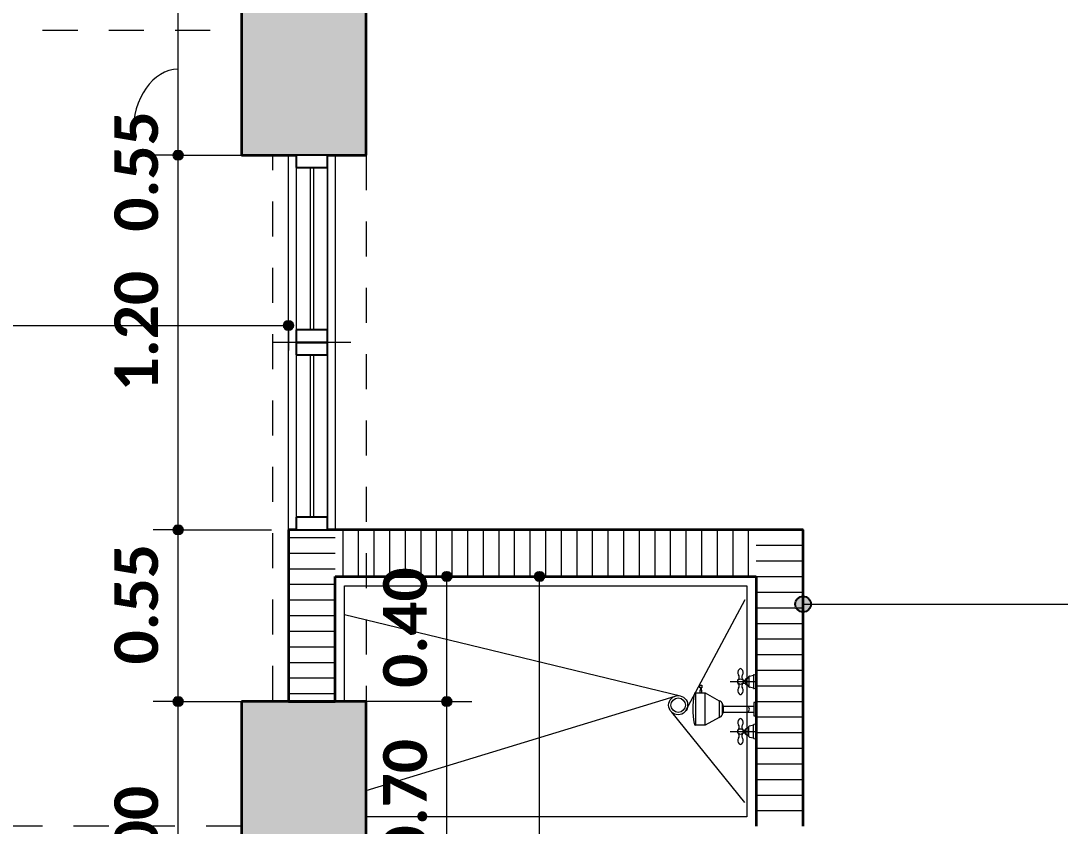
# Model space of a CAD drawing. Header units: metres. Extents: x -144 to 1000, y -717 to 29.
# Drawn here: x 707.075 to 710.407, y -560.126 to -557.545 of the extents above; entities that cross this region are included whole.
import ezdxf

# ---------------------------------------------------------------- set-up
doc = ezdxf.new("R2010")
doc.units = ezdxf.units.M
doc.linetypes.add('basculante modificado', pattern=[0.18, 0.1125, -0.0675])
doc.linetypes.add('Derribado', pattern=[0.36, 0.24, -0.12])
doc.layers.get('0').update_dxf_attribs({"color": 1})
for name, color, linetype, lineweight in [('A-ANNO-DIMS', 1, 'Continuous', 9), ('A-DETL', 1, 'Continuous', 9), ('A-DETL-GENF', 1, 'Continuous', 9), ('A-GLAZ', 1, 'Continuous', 9), ('A-WALL', 4, 'Continuous', 9), ('P-SANR-FIXT', 1, 'Continuous', 9), ('S-COLS', 7, 'Continuous', 9)]:
    doc.layers.add(name, color=color, linetype=linetype, lineweight=lineweight)
doc.layers.add('A-WALL-PATT', color=7, linetype='Continuous', lineweight=35, true_color=0x9c9c9c)
doc.styles.add('Calibri_B_4', font='calibrib.ttf', dxfattribs={"height": 0.1125})

# ---------------------------------------------------------------- blocks, each defined once
blk = doc.blocks.new('S')
at = {"layer": 'A-ANNO-DIMS', "lineweight": 25}
h = blk.add_hatch(color=256, dxfattribs=at)
edge = h.paths.add_edge_path()
edge.add_arc((696.8461, -497.1986), 0.015, 0, 360)
h = blk.add_hatch(color=256, dxfattribs=at)
edge = h.paths.add_edge_path()
edge.add_arc((696.8461, -497.1986), 0.015, 0, 360)
h = blk.add_hatch(color=256, dxfattribs=at)
edge = h.paths.add_edge_path()
edge.add_arc((697.2001, -497.7445), 0.015, 0, 360)
h = blk.add_hatch(color=256, dxfattribs=at)
edge = h.paths.add_edge_path()
edge.add_arc((696.8461, -498.3986), 0.015, 0, 360)
h = blk.add_hatch(color=256, dxfattribs=at)
edge = h.paths.add_edge_path()
edge.add_arc((696.8461, -498.3986), 0.015, 0, 360)
h = blk.add_hatch(color=256, dxfattribs=at)
edge = h.paths.add_edge_path()
edge.add_arc((697.7075, -498.5486), 0.015, 0, 360)
h = blk.add_hatch(color=256, dxfattribs=at)
edge = h.paths.add_edge_path()
edge.add_arc((698.0049, -498.5486), 0.015, 0, 360)
at = {"layer": 'A-ANNO-DIMS', "lineweight": 25, "true_color": 0x0000ff}
h = blk.add_hatch(color=5, dxfattribs=at)
edge = h.paths.add_edge_path()
edge.add_arc((698.8494, -498.6372), 0.025, 0, 360)
at = {"layer": 'A-ANNO-DIMS', "lineweight": 25}
h = blk.add_hatch(color=256, dxfattribs=at)
edge = h.paths.add_edge_path()
edge.add_arc((696.8461, -498.9486), 0.015, 0, 360)
h = blk.add_hatch(color=256, dxfattribs=at)
edge = h.paths.add_edge_path()
edge.add_arc((696.8461, -498.9486), 0.015, 0, 360)
h = blk.add_hatch(color=256, dxfattribs=at)
edge = h.paths.add_edge_path()
edge.add_arc((697.7075, -498.9486), 0.015, 0, 360)
h = blk.add_hatch(color=256, dxfattribs=at)
edge = h.paths.add_edge_path()
edge.add_arc((697.7075, -498.9486), 0.015, 0, 360)
at = {"layer": 'S-COLS', "true_color": 0x5b5b5b}
h = blk.add_hatch(color=251, dxfattribs=at)
h.paths.add_polyline_path([(697.4492, -507.3486), (697.4492, -506.4486), (696.9492, -506.4486), (696.9492, -507.3486), (697.3584, -507.3486)])
h.paths.add_polyline_path([(679.2055, -507.3486), (679.6494, -507.3486), (679.6494, -506.4486), (679.1494, -506.4486), (679.1494, -507.3486)])
h.paths.add_polyline_path([(687.3494, -507.3485), (687.3494, -506.4485), (686.8494, -506.4485), (686.8494, -507.3485)])
h.paths.add_polyline_path([(693.5604, -499.6485), (693.6495, -499.6485), (693.6495, -496.4985), (693.1495, -496.4985), (693.1495, -499.6485)])
h.paths.add_polyline_path([(683.4709, -499.6485), (685.0494, -499.6485), (685.049, -499.1486), (683.3492, -499.1486), (683.3492, -496.9986), (685.0495, -496.9986), (685.049, -496.4986), (683.0492, -496.4986), (683.0492, -499.6485), (683.1162, -499.6485)])
h.paths.add_polyline_path([(697.4495, -499.6485), (697.4495, -498.9486), (697.0495, -498.9486), (697.0495, -499.6485)])
h.paths.add_polyline_path([(679.4363, -499.6485), (679.6494, -499.6485), (679.6494, -498.9486), (679.1494, -498.9486), (679.1494, -499.6485), (679.4221, -499.6485)])
h.paths.add_polyline_path([(687.3494, -499.6485), (687.3494, -498.7485), (686.8494, -498.7485), (686.8494, -499.6485)])
h.paths.add_polyline_path([(687.3495, -497.3986), (687.3495, -496.4986), (686.8495, -496.4986), (686.8495, -497.3986)])
h.paths.add_polyline_path([(679.6492, -497.1986), (679.6492, -496.4975), (679.1492, -496.4986), (679.1492, -497.1986), (679.4242, -497.1986)])
h.paths.add_polyline_path([(697.2251, -497.1986), (697.4495, -497.1986), (697.4495, -496.4975), (697.0495, -496.4975), (697.0495, -497.1986)])
h.paths.add_polyline_path([(686.9244, -488.4986), (687.3494, -488.4986), (687.3494, -487.5986), (686.8494, -487.5986), (686.8494, -488.4986)])
h.paths.add_polyline_path([(697.2091, -488.4986), (697.4494, -488.4986), (697.4494, -487.5986), (696.9494, -487.5986), (696.9494, -488.4986)])
h.paths.add_polyline_path([(680.0745, -487.8986), (680.2494, -487.8986), (680.2494, -487.3986), (679.3494, -487.3986), (679.3494, -487.8986), (679.8744, -487.8986)])
at = {"layer": 'A-ANNO-DIMS'}
for p, q in [((696.8461, -497.1986), (696.8461, -496.6485)), ((696.8461, -497.1986), (696.7661, -497.1986)), ((696.8461, -497.1986), (696.7661, -497.1986)), ((696.8461, -498.3986), (696.8461, -497.1986)), ((696.8461, -497.1986), (697.1461, -497.1986)), ((696.8461, -497.1986), (697.1461, -497.1986)), ((697.2001, -497.7445), (697.2001, -497.4445)), ((693.6495, -497.7445), (697.2001, -497.7445)), ((697.2001, -497.7445), (697.2001, -497.8245)), ((696.8461, -498.3986), (696.7661, -498.3986)), ((696.8461, -498.3986), (696.7661, -498.3986)), ((696.8461, -498.9486), (696.8461, -498.3986)), ((696.8461, -498.3986), (697.1461, -498.3986)), ((696.8461, -498.3986), (697.1461, -498.3986)), ((697.7075, -498.5486), (697.4075, -498.5486)), ((698.0049, -498.5486), (697.7049, -498.5486)), ((697.7075, -498.9486), (697.7075, -498.5486)), ((697.7075, -498.5486), (697.7875, -498.5486)), ((698.0049, -500.7486), (698.0049, -498.5486)), ((698.0049, -498.5486), (698.0849, -498.5486)), ((696.8461, -498.9486), (696.7661, -498.9486)), ((696.8461, -498.9486), (696.7661, -498.9486)), ((696.8461, -499.9486), (696.8461, -498.9486)), ((696.8461, -498.9486), (697.1461, -498.9486)), ((696.8461, -498.9486), (697.1461, -498.9486)), ((697.7075, -498.9486), (697.4075, -498.9486)), ((697.7075, -498.9486), (697.4075, -498.9486)), ((697.7075, -499.6485), (697.7075, -498.9486)), ((697.7075, -498.9486), (697.7875, -498.9486)), ((697.7075, -498.9486), (697.7875, -498.9486))]:
    blk.add_line(p, q, dxfattribs=at)
at = {"layer": 'A-ANNO-DIMS', "color": 5, "linetype": 'Derribado', "true_color": 0x0000ff}
blk.add_line((698.8494, -498.6372), (698.8494, -498.3972), dxfattribs=at)
at = {"layer": 'A-ANNO-DIMS', "color": 5, "true_color": 0x0000ff}
for q in [(701.1494, -498.6372), (698.8494, -498.8772)]:
    blk.add_line((698.8494, -498.6372), q, dxfattribs=at)
at = {"layer": 'A-ANNO-DIMS', "lineweight": 25}
for centre in [(696.8461, -497.1986), (696.8461, -497.1986), (697.2001, -497.7445), (696.8461, -498.3986), (696.8461, -498.3986), (697.7075, -498.5486), (698.0049, -498.5486), (696.8461, -498.9486), (696.8461, -498.9486), (697.7075, -498.9486), (697.7075, -498.9486)]:
    blk.add_circle(centre, 0.015, dxfattribs=at)
at = {"layer": 'A-ANNO-DIMS', "color": 5, "lineweight": 25, "true_color": 0x0000ff}
blk.add_circle((698.8494, -498.6372), 0.025, dxfattribs=at)
at = {"layer": 'A-ANNO-DIMS'}
blk.add_ellipse((696.8461, -497.1303), major_axis=(0, 0.2068), ratio=0.701607, start_param=0, end_param=1.570796, dxfattribs=at)
at = {"layer": 'A-DETL', "color": 7, "linetype": 'basculante modificado'}
for p, q in [((693.6494, -496.7985), (697.0495, -496.7985)), ((697.1495, -498.9471), (697.1495, -497.1986)), ((697.4495, -497.1986), (697.4495, -498.9471)), ((697.0488, -499.3485), (693.6494, -499.3485))]:
    blk.add_line(p, q, dxfattribs=at)
at = {"layer": 'A-DETL-GENF', "lineweight": 25}
for p, q in [((697.2251, -497.1986), (697.2251, -497.2386)), ((697.3251, -497.1986), (697.2251, -497.1986)), ((697.3251, -497.2386), (697.3251, -497.1986)), ((697.2251, -497.2386), (697.3251, -497.2386)), ((697.2251, -497.7586), (697.2251, -497.7986)), ((697.3251, -497.7586), (697.2251, -497.7586)), ((697.3251, -497.7986), (697.3251, -497.7586)), ((697.2251, -497.7986), (697.2251, -497.8386)), ((697.3251, -497.7986), (697.2251, -497.7986)), ((697.2251, -497.7986), (697.3251, -497.7986)), ((697.3251, -497.8386), (697.3251, -497.7986)), ((697.2251, -497.8386), (697.3251, -497.8386)), ((697.2251, -498.3586), (697.2251, -498.3986)), ((697.3251, -498.3586), (697.2251, -498.3586)), ((697.3251, -498.3986), (697.3251, -498.3586)), ((697.2251, -498.3986), (697.3251, -498.3986))]:
    blk.add_line(p, q, dxfattribs=at)
at = {"layer": 'A-DETL-GENF'}
for p, q in [((697.2251, -497.2386), (697.2251, -497.7586)), ((697.2701, -497.2386), (697.2701, -497.7586)), ((697.2801, -497.2386), (697.2801, -497.7586)), ((697.3251, -497.2386), (697.3251, -497.7586)), ((697.2251, -497.8386), (697.2251, -498.3586)), ((697.2701, -497.8386), (697.2701, -498.3586)), ((697.2801, -497.8386), (697.2801, -498.3586)), ((697.3251, -497.8386), (697.3251, -498.3586))]:
    blk.add_line(p, q, dxfattribs=at)
at = {"layer": 'A-GLAZ'}
for p, q in [((697.3251, -497.1986), (697.2251, -497.1986)), ((697.2251, -497.1986), (697.2251, -497.7986)), ((697.3251, -497.7986), (697.3251, -497.1986)), ((697.4001, -497.7986), (697.1501, -497.7986)), ((697.3251, -497.7986), (697.2251, -497.7986)), ((697.2251, -497.7986), (697.2251, -498.3986)), ((697.3251, -497.7986), (697.2251, -497.7986)), ((697.3251, -498.3986), (697.3251, -497.7986)), ((697.3251, -498.3986), (697.2251, -498.3986))]:
    blk.add_line(p, q, dxfattribs=at)
at = {"layer": 'A-WALL'}
for p, q in [((697.2001, -498.3986), (697.2001, -497.1986)), ((697.3501, -497.1986), (697.3501, -498.3986))]:
    blk.add_line(p, q, dxfattribs=at)
at = {"layer": 'A-WALL', "lineweight": 35}
for p, q in [((697.2001, -498.3986), (697.2001, -498.9486)), ((697.2251, -498.3986), (697.2001, -498.3986)), ((698.8494, -498.3986), (697.3251, -498.3986)), ((698.8494, -499.3486), (698.8494, -498.3986)), ((697.3501, -498.5486), (698.6994, -498.5486)), ((697.3501, -498.9486), (697.3501, -498.5486)), ((698.6994, -498.5486), (698.6994, -499.3486)), ((697.2001, -498.9486), (697.3501, -498.9486))]:
    blk.add_line(p, q, dxfattribs=at)
at = {"layer": 'A-WALL-PATT', "color": 8, "lineweight": 5, "true_color": 0x727272}
for p, q in [((697.375, -498.5486), (697.375, -498.3986)), ((697.425, -498.5486), (697.425, -498.3986)), ((697.475, -498.5486), (697.475, -498.3986)), ((697.525, -498.5486), (697.525, -498.3986)), ((697.575, -498.5486), (697.575, -498.3986)), ((697.625, -498.5486), (697.625, -498.3986)), ((697.675, -498.5486), (697.675, -498.3986)), ((697.725, -498.5486), (697.725, -498.3986)), ((697.775, -498.5486), (697.775, -498.3986)), ((697.825, -498.5486), (697.825, -498.3986)), ((697.875, -498.5486), (697.875, -498.3986)), ((697.925, -498.5486), (697.925, -498.3986)), ((697.975, -498.5486), (697.975, -498.3986)), ((698.025, -498.5486), (698.025, -498.3986)), ((698.075, -498.5486), (698.075, -498.3986)), ((698.125, -498.5486), (698.125, -498.3986)), ((698.175, -498.5486), (698.175, -498.3986)), ((698.225, -498.5486), (698.225, -498.3986)), ((698.275, -498.5486), (698.275, -498.3986)), ((698.325, -498.5486), (698.325, -498.3986)), ((698.375, -498.5486), (698.375, -498.3986)), ((698.425, -498.5486), (698.425, -498.3986)), ((698.475, -498.5486), (698.475, -498.3986)), ((698.525, -498.5486), (698.525, -498.3986)), ((698.575, -498.5486), (698.575, -498.3986)), ((698.625, -498.5486), (698.625, -498.3986)), ((698.675, -498.5486), (698.675, -498.3986)), ((698.6994, -498.3986), (698.8494, -498.3986)), ((697.2001, -498.4236), (697.3501, -498.4236)), ((698.6994, -498.4486), (698.8494, -498.4486)), ((697.2001, -498.4736), (697.3501, -498.4736)), ((698.6994, -498.4986), (698.8494, -498.4986)), ((697.2001, -498.5236), (697.3501, -498.5236)), ((698.6994, -498.5486), (698.8494, -498.5486)), ((697.2001, -498.5736), (697.3501, -498.5736)), ((698.6994, -498.5986), (698.8494, -498.5986)), ((697.2001, -498.6236), (697.3501, -498.6236)), ((698.6994, -498.6486), (698.8494, -498.6486)), ((697.2001, -498.6736), (697.3501, -498.6736)), ((698.6994, -498.6986), (698.8494, -498.6986)), ((697.2001, -498.7236), (697.3501, -498.7236)), ((698.6994, -498.7486), (698.8494, -498.7486)), ((697.2001, -498.7736), (697.3501, -498.7736)), ((698.6994, -498.7986), (698.8494, -498.7986)), ((697.2001, -498.8236), (697.3501, -498.8236)), ((698.6994, -498.8486), (698.8494, -498.8486)), ((697.2001, -498.8736), (697.3501, -498.8736)), ((698.6994, -498.8986), (698.8494, -498.8986)), ((697.2001, -498.9236), (697.3501, -498.9236)), ((698.6994, -498.9486), (698.8494, -498.9486)), ((698.6994, -498.9986), (698.8494, -498.9986)), ((698.6994, -499.0486), (698.8494, -499.0486)), ((698.6994, -499.0986), (698.8494, -499.0986)), ((698.6994, -499.1486), (698.8494, -499.1486)), ((698.6994, -499.1986), (698.8494, -499.1986)), ((698.6994, -499.2486), (698.8494, -499.2486)), ((698.6994, -499.2986), (698.8494, -499.2986))]:
    blk.add_line(p, q, dxfattribs=at)
at = {"layer": 'P-SANR-FIXT'}
for p, q in [((697.3794, -498.9486), (697.3794, -498.5786)), ((697.3794, -498.5786), (698.6694, -498.5786)), ((698.6694, -498.5786), (698.6694, -499.3186)), ((698.6624, -498.623), (698.4717, -498.9816)), ((697.3794, -498.6707), (698.4564, -498.931)), ((698.6773, -498.8676), (698.6905, -498.8648)), ((698.6905, -498.8648), (698.6905, -498.9059)), ((698.6921, -498.8632), (698.6994, -498.8617)), ((698.5187, -498.9054), (698.5187, -498.8966)), ((698.5187, -498.8966), (698.5246, -498.8966)), ((698.5246, -498.8966), (698.5246, -498.9054)), ((698.6161, -498.8854), (698.6994, -498.8854)), ((698.6411, -498.8777), (698.6433, -498.8777)), ((698.6411, -498.8808), (698.6411, -498.8777)), ((698.6411, -498.893), (698.6411, -498.8899)), ((698.6433, -498.893), (698.6411, -498.893)), ((698.6585, -498.8809), (698.6654, -498.8809)), ((698.6585, -498.8898), (698.6654, -498.8898)), ((698.6654, -498.8774), (698.6654, -498.8934)), ((698.6757, -498.8692), (698.6757, -498.9016)), ((697.4495, -499.2343), (698.4396, -498.9316)), ((698.5055, -498.9211), (698.5359, -498.9211)), ((698.5055, -499.0251), (698.5055, -498.9211)), ((698.5246, -498.9054), (698.5187, -498.9054)), ((698.5187, -498.9124), (698.5187, -498.9211)), ((698.5246, -498.9124), (698.5187, -498.9124)), ((698.5203, -498.9054), (698.5203, -498.9124)), ((698.523, -498.9054), (698.523, -498.9124)), ((698.5246, -498.9211), (698.5246, -498.9124)), ((698.5359, -498.9211), (698.581, -498.9465)), ((698.5359, -499.0251), (698.5359, -498.9211)), ((698.6905, -498.9059), (698.6773, -498.9032)), ((698.6994, -498.909), (698.6921, -498.9075)), ((698.4803, -498.9654), (698.4803, -498.9516)), ((698.581, -498.9465), (698.581, -498.9998)), ((698.5906, -498.9549), (698.5906, -498.9914)), ((698.5944, -498.9629), (698.5906, -498.9549)), ((698.5944, -498.9637), (698.672, -498.9637)), ((698.5944, -498.9834), (698.5944, -498.9637)), ((698.672, -498.9637), (698.6914, -498.9637)), ((698.6914, -498.9518), (698.6914, -498.9953)), ((698.6994, -498.9518), (698.6914, -498.9518)), ((698.663, -499.273), (698.4287, -498.9837)), ((698.5906, -498.9914), (698.5944, -498.9834)), ((698.5944, -498.9834), (698.672, -498.9834)), ((698.672, -498.9834), (698.6914, -498.9834)), ((698.6914, -498.9953), (698.6994, -498.9953)), ((698.5359, -499.0251), (698.5055, -499.0251)), ((698.581, -498.9998), (698.5359, -499.0251)), ((698.6757, -499.0616), (698.6757, -499.0292)), ((698.6905, -499.0248), (698.6773, -499.0276)), ((698.6905, -499.0659), (698.6905, -499.0248)), ((698.6994, -499.0217), (698.6921, -499.0232)), ((698.6161, -499.0454), (698.6994, -499.0454)), ((698.6411, -499.0377), (698.6411, -499.0408)), ((698.6433, -499.0377), (698.6411, -499.0377)), ((698.6411, -499.0499), (698.6411, -499.053)), ((698.6411, -499.053), (698.6433, -499.053)), ((698.6585, -499.0409), (698.6654, -499.0409)), ((698.6585, -499.0498), (698.6654, -499.0498)), ((698.6654, -499.0534), (698.6654, -499.0374)), ((698.6773, -499.0632), (698.6905, -499.0659)), ((698.6921, -499.0675), (698.6994, -499.069)), ((698.6694, -499.3186), (697.4495, -499.3186))]:
    blk.add_line(p, q, dxfattribs=at)
for centre, radius in [((698.6489, -498.8854), 0.00903), ((698.4492, -498.9608), 0.0307), ((698.4492, -498.9608), 0.0231), ((698.6489, -499.0454), 0.00903)]:
    blk.add_circle(centre, radius, dxfattribs=at)
for centre, radius, start, end in [((698.6525, -498.8557), 0.0127, 131.2787, 220.6125), ((698.6289, -498.8713), 0.0158, 336.2284, 27.6734), ((698.6489, -498.8498), 0.00597, 37.4869, 142.5131), ((698.6663, -498.8708), 0.0133, 149.2408, 223.1352), ((698.6452, -498.8557), 0.0127, 319.3875, 48.7213), ((698.6921, -498.8648), 0.0016, 90, 180), ((698.6289, -498.8994), 0.0158, 332.3266, 23.7716), ((698.6663, -498.8999), 0.0133, 136.8648, 210.7592), ((698.6585, -498.8785), 0.0024, 215.3035, 270), ((698.6585, -498.8922), 0.0024, 90, 144.6965), ((698.667, -498.8774), 0.0016, 90, 180), ((698.667, -498.8934), 0.0016, 180, 270), ((698.6667, -498.8664), 0.00934, 271.4421, 342.9741), ((698.6667, -498.9043), 0.00934, 17.0259, 88.5579), ((698.6773, -498.8692), 0.0016, 90, 180), ((698.767, -498.9731), 0.2711, 170.1458, 189.8542), ((698.5055, -498.9267), 0.0056, 90, 180), ((698.6525, -498.915), 0.0127, 139.3875, 228.7213), ((698.6489, -498.9209), 0.00597, 217.4869, 322.5131), ((698.6452, -498.915), 0.0127, 311.2787, 40.6125), ((698.6773, -498.9016), 0.0016, 180, 270), ((698.6921, -498.9059), 0.0016, 180, 270), ((698.5762, -498.9618), 0.016, 25.3085, 72.5748), ((698.6657, -498.9736), 0.0116, 302.372, 57.628), ((698.5762, -498.9845), 0.016, 287.4252, 334.6915), ((698.5055, -499.0195), 0.0056, 180, 270), ((698.6525, -499.0157), 0.0127, 131.2787, 220.6125), ((698.6289, -499.0313), 0.0158, 336.2284, 27.6734), ((698.6489, -499.0098), 0.00597, 37.4869, 142.5131), ((698.6663, -499.0308), 0.0133, 149.2408, 223.1352), ((698.6452, -499.0157), 0.0127, 319.3875, 48.7213), ((698.6667, -499.0264), 0.00934, 271.4421, 342.9741), ((698.6773, -499.0292), 0.0016, 90, 180), ((698.6921, -499.0248), 0.0016, 90, 180), ((698.6289, -499.0594), 0.0158, 332.3266, 23.7716), ((698.6663, -499.0599), 0.0133, 136.8648, 210.7592), ((698.6585, -499.0385), 0.0024, 215.3035, 270), ((698.6585, -499.0522), 0.0024, 90, 144.6965), ((698.667, -499.0374), 0.0016, 90, 180), ((698.667, -499.0534), 0.0016, 180, 270), ((698.6667, -499.0643), 0.00934, 17.0259, 88.5579), ((698.6773, -499.0616), 0.0016, 180, 270), ((698.6525, -499.075), 0.0127, 139.3875, 228.7213), ((698.6489, -499.0809), 0.00597, 217.4869, 322.5131), ((698.6452, -499.075), 0.0127, 311.2787, 40.6125), ((698.6921, -499.0659), 0.0016, 180, 270)]:
    blk.add_arc(centre, radius, start, end, dxfattribs=at)
at = {"layer": 'S-COLS', "lineweight": 35}
for p, q in [((697.0495, -496.4975), (697.0495, -497.1986)), ((697.4495, -497.1986), (697.4495, -496.4975)), ((697.0495, -497.1986), (697.2251, -497.1986)), ((697.3251, -497.1986), (697.4495, -497.1986)), ((697.0495, -498.9486), (697.0495, -499.6485)), ((697.4495, -498.9486), (697.0495, -498.9486)), ((697.4495, -499.6485), (697.4495, -498.9486))]:
    blk.add_line(p, q, dxfattribs=at)
at = {"layer": 'A-ANNO-DIMS', "char_height": 0.14, "width": 0.376134, "attachment_point": 1, "rotation": 90, "line_spacing_factor": 1.158048, "style": 'Calibri_B_4'}
for s, insert in [('0.55', (696.642, -497.4438)), ('1.20', (696.642, -497.9553)), ('0.55', (696.642, -498.8303)), ('0.40', (697.5035, -498.9053)), ('0.70', (697.5035, -499.4552)), ('1.00', (696.642, -499.6053))]:
    blk.add_mtext(s, dxfattribs=dict(at, insert=insert))

msp = doc.modelspace()

# ---------------------------------------------------------------- block references
at = {"color": 3}
msp.add_blockref('S', (10.7329, -60.7772), dxfattribs=at)

doc.saveas('drawing.dxf')
